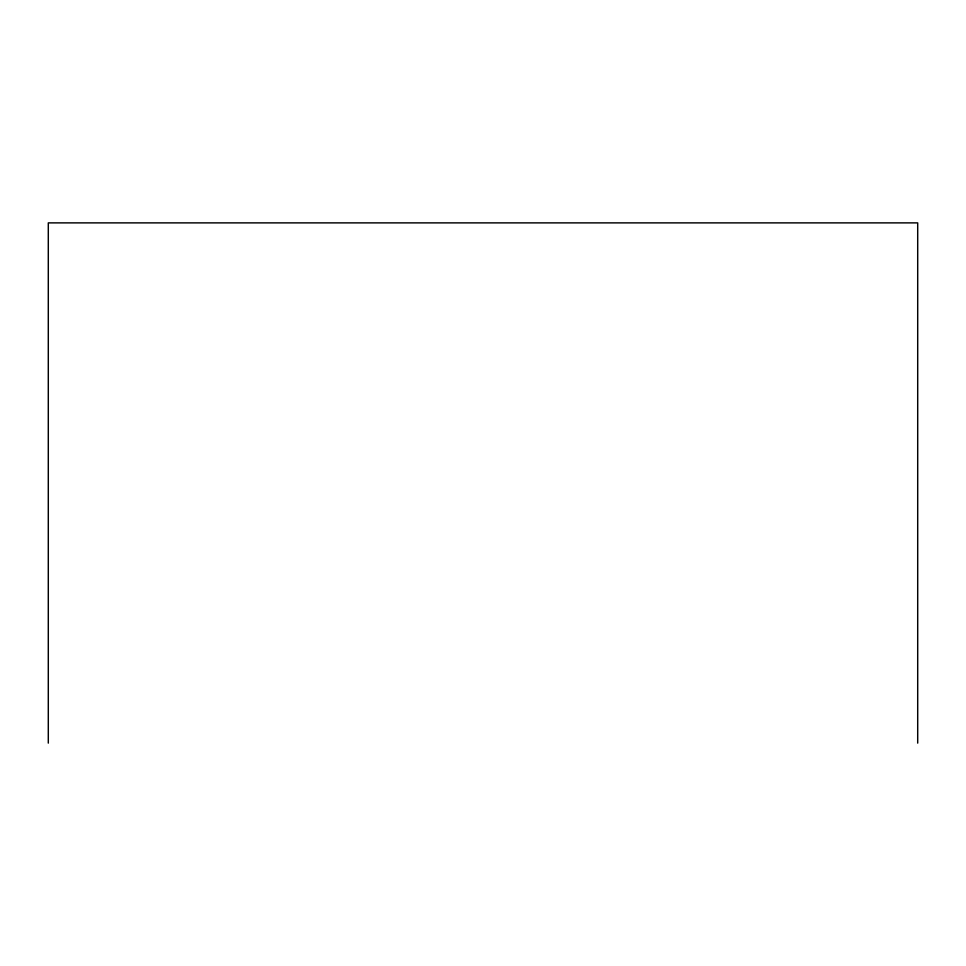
<?xml version="1.0" encoding="UTF-8"?>
<svg xmlns="http://www.w3.org/2000/svg" width="966" height="966" viewBox="0 0 966 966"><rect width="100%" height="100%" fill="white"/><g stroke="black" fill="none" stroke-linecap="round" stroke-linejoin="round"><path stroke-width="1.45" d="M917.7 743.12L917.7 222.88L48.3 222.88L48.3 743.12"/></g></svg>
